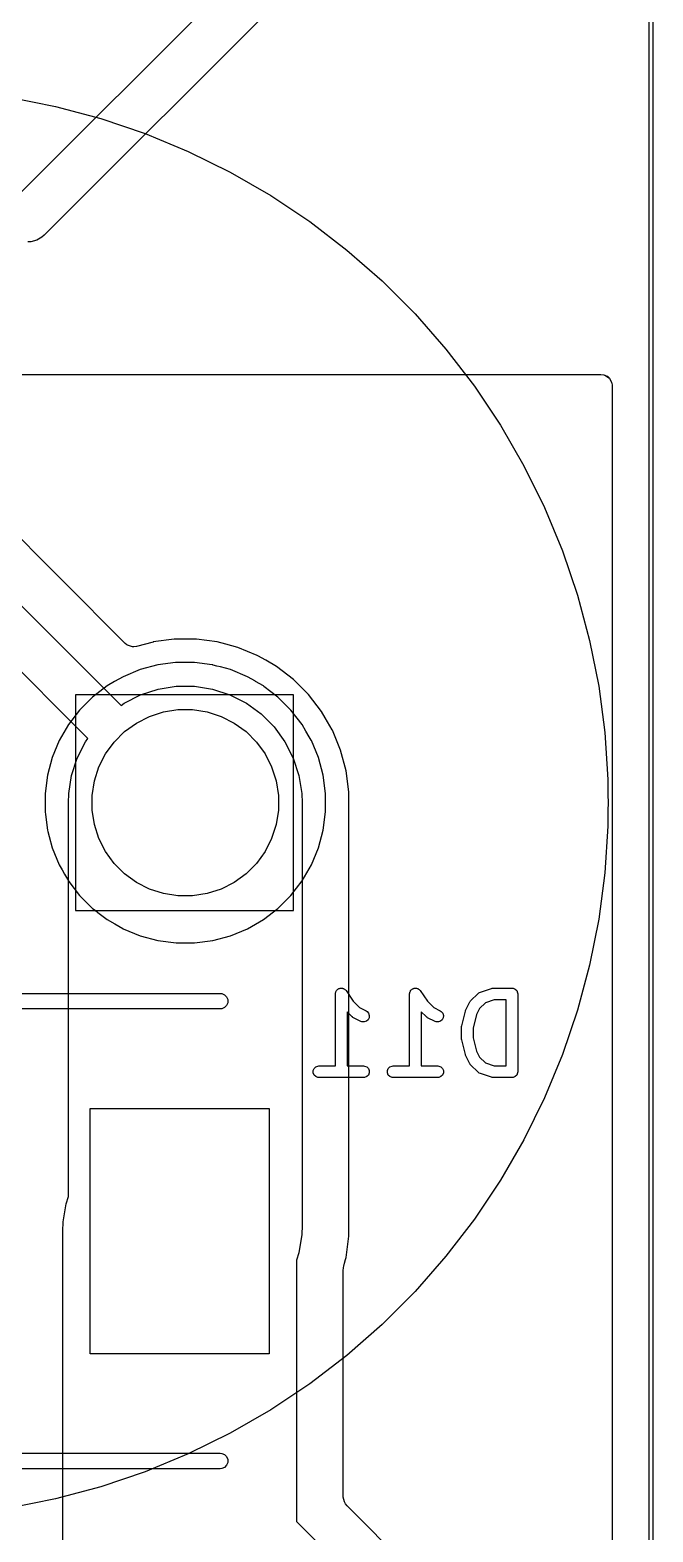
# Model space of a CAD drawing. Header units: inches. Extents: x 1.3 to 5.24, y -7.03 to -1.12.
# Drawn here: x 4.922 to 5.237, y -4.562 to -3.802 of the extents above; entities that cross this region are included whole.
import ezdxf

# ---------------------------------------------------------------- set-up
doc = ezdxf.new("R2010")
doc.units = ezdxf.units.IN
doc.header["$MEASUREMENT"] = 0
for name, color, linetype, true_color in [('B.Cu', 153, 'CONTINUOUS', 0x4d7fc4), ('B.Mask', 4, 'CONTINUOUS', 0x02ffee), ('B.Paste', 132, 'CONTINUOUS', 0x00c2c2), ('B.Silkscreen', 31, 'CONTINUOUS', 0xe8b2a7), ('Edge.Cuts', 254, 'CONTINUOUS', 0xd0d2cd), ('F.Cu', 13, 'CONTINUOUS', 0xc83434), ('F.Mask', 201, 'CONTINUOUS', 0xd864ff), ('F.Paste', 253, 'CONTINUOUS', 0xb4a09a), ('F.Silkscreen', 41, 'CONTINUOUS', 0xf2eda1), ('In1.Cu', 91, 'CONTINUOUS', 0x7fc87f), ('In2.Cu', 33, 'CONTINUOUS', 0xce7d2c)]:
    doc.layers.add(name, color=color, linetype=linetype, true_color=true_color)

msp = doc.modelspace()

# ---------------------------------------------------------------- linework, layer by layer
at = {"layer": 'B.Cu', "linetype": 'CONTINUOUS'}
for p, q in [((5.23524, -7.02657), (5.23524, -1.12303)), ((5.2372, -1.12205), (5.2372, -7.02756)), ((4.79269, -3.96803), (4.9684, -4.14374)), ((4.84683, -3.97638), (5.21093, -3.97638)), ((5.21093, -3.97638), (5.21231, -3.97658)), ((5.21231, -3.97658), (5.2129, -3.97675)), ((5.2129, -3.97675), (5.21349, -3.97713)), ((5.21349, -3.97713), (5.21416, -3.97733)), ((5.21416, -3.97733), (5.21521, -3.97824)), ((5.21521, -3.97824), (5.21526, -3.97829)), ((5.21526, -3.97829), (5.21634, -3.98045)), ((4.97049, -4.11239), (4.84331, -3.98521)), ((5.21634, -3.98045), (5.2164, -3.98075)), ((5.2164, -3.98075), (5.21652, -3.98178)), ((5.21652, -3.98178), (5.21652, -7.00227)), ((4.9517, -4.16044), (4.77945, -3.98819)), ((4.9714, -4.11311), (4.97049, -4.11239)), ((4.97175, -4.11332), (4.9714, -4.11311)), ((4.97418, -4.11403), (4.97175, -4.11332)), ((4.97492, -4.11405), (4.97418, -4.11403)), ((4.9763, -4.11389), (4.97492, -4.11405)), ((4.98457, -4.11167), (4.9763, -4.11389)), ((4.98464, -4.11165), (4.98457, -4.11167)), ((4.98471, -4.11163), (4.98464, -4.11165)), ((4.99529, -4.11024), (4.98471, -4.11163)), ((4.98471, -4.11163), (4.98471, -4.11163)), ((4.99537, -4.11022), (4.99529, -4.11024)), ((4.99545, -4.11022), (4.99537, -4.11022)), ((5.0063, -4.11022), (4.99545, -4.11022)), ((4.99545, -4.11022), (4.99545, -4.11022)), ((4.99545, -4.11022), (4.99545, -4.11022)), ((5.00638, -4.11022), (5.0063, -4.11022)), ((5.0063, -4.11022), (5.0063, -4.11022)), ((5.0063, -4.11022), (5.0063, -4.11022)), ((5.00646, -4.11024), (5.00638, -4.11022)), ((5.01704, -4.11163), (5.00646, -4.11024)), ((5.02142, -4.1128), (5.01704, -4.11163)), ((5.01704, -4.11163), (5.01704, -4.11163)), ((5.01704, -4.11163), (5.01704, -4.11163)), ((5.01704, -4.11163), (5.01704, -4.11163)), ((5.02751, -4.11444), (5.02142, -4.1128)), ((5.03722, -4.11846), (5.02751, -4.11444)), ((5.02751, -4.11444), (5.02751, -4.11444)), ((5.02751, -4.11444), (5.02751, -4.11444)), ((5.03753, -4.11859), (5.03722, -4.11846)), ((5.04157, -4.12092), (5.03753, -4.11859)), ((5.03753, -4.11859), (5.03753, -4.11859)), ((5.03753, -4.11859), (5.03753, -4.11859)), ((5.03753, -4.11859), (5.03753, -4.11859)), ((5.04159, -4.12093), (5.04157, -4.12092)), ((5.04692, -4.12401), (5.04159, -4.12093)), ((5.05552, -4.13061), (5.04692, -4.12401)), ((5.04692, -4.12401), (5.04692, -4.12401)), ((5.04692, -4.12401), (5.04692, -4.12401)), ((4.97828, -4.13835), (4.98709, -4.13549)), ((4.98709, -4.13549), (4.99624, -4.13404)), ((4.99624, -4.13404), (5.00551, -4.13404)), ((5.00551, -4.13404), (5.01466, -4.13549)), ((5.01466, -4.13549), (5.02347, -4.13835)), ((5.06318, -4.13827), (5.05552, -4.13061)), ((5.05552, -4.13061), (5.05552, -4.13061)), ((5.05552, -4.13061), (5.05552, -4.13061)), ((4.9684, -4.14374), (4.97002, -4.14256)), ((4.97002, -4.14256), (4.97828, -4.13835)), ((5.02347, -4.13835), (5.03173, -4.14256)), ((5.03173, -4.14256), (5.03923, -4.14801)), ((5.06978, -4.14687), (5.06318, -4.13827)), ((5.06318, -4.13827), (5.06318, -4.13827)), ((5.06318, -4.13827), (5.06318, -4.13827)), ((5.03923, -4.14801), (5.04578, -4.15456)), ((5.07162, -4.15005), (5.06978, -4.14687)), ((5.07512, -4.15612), (5.07162, -4.15005)), ((5.07162, -4.15005), (5.07162, -4.15005)), ((4.95052, -4.16206), (4.9517, -4.16044)), ((5.04578, -4.15456), (5.05123, -4.16206)), ((5.07517, -4.15619), (5.07512, -4.15612)), ((5.0752, -4.15625), (5.07517, -4.15619)), ((5.0752, -4.15626), (5.0752, -4.15625)), ((5.07935, -4.16627), (5.0752, -4.15626)), ((5.0752, -4.15626), (5.0752, -4.15626)), ((5.0752, -4.15626), (5.0752, -4.15626)), ((5.0752, -4.15626), (5.0752, -4.15626)), ((4.94632, -4.17031), (4.95052, -4.16206)), ((5.05123, -4.16206), (5.05543, -4.17031)), ((5.08216, -4.17675), (5.07935, -4.16627)), ((4.94345, -4.17913), (4.94632, -4.17031)), ((5.05543, -4.17031), (5.0583, -4.17913)), ((4.942, -4.18828), (4.94345, -4.17913)), ((5.0583, -4.17913), (5.05975, -4.18828)), ((5.08357, -4.18749), (5.08216, -4.17675)), ((4.94182, -4.19291), (4.942, -4.18828)), ((5.05975, -4.18828), (5.05993, -4.19291)), ((5.08357, -4.41203), (5.08357, -4.18749)), ((4.94182, -4.39193), (4.94182, -4.19291)), ((5.05993, -4.19291), (5.05993, -4.40661)), ((4.93916, -4.40482), (4.94061, -4.39566)), ((4.94061, -4.39566), (4.94182, -4.39193)), ((4.93898, -4.40945), (4.93916, -4.40482)), ((4.93898, -4.58071), (4.93898, -4.40945)), ((5.05993, -4.40661), (5.05975, -4.41124)), ((5.05975, -4.41124), (5.0583, -4.42039)), ((5.08216, -4.42277), (5.08357, -4.41203)), ((5.0583, -4.42039), (5.05709, -4.42412)), ((5.05709, -4.42412), (5.05709, -4.55625)), ((5.08098, -4.42717), (5.08139, -4.42562)), ((5.08139, -4.42562), (5.08187, -4.42386)), ((5.08139, -4.42562), (5.08139, -4.42562)), ((5.08187, -4.42386), (5.08216, -4.42277)), ((5.08073, -4.42907), (5.08077, -4.42843)), ((5.08073, -4.54402), (5.08073, -4.42907)), ((5.08077, -4.42843), (5.08081, -4.4281)), ((5.08081, -4.4281), (5.08085, -4.4278)), ((5.08085, -4.4278), (5.08098, -4.42717)), ((5.08133, -4.54636), (5.08073, -4.54402)), ((5.08182, -4.54727), (5.08133, -4.54636)), ((5.08265, -4.54838), (5.08182, -4.54727)), ((5.11521, -4.58094), (5.08265, -4.54838)), ((5.08265, -4.54838), (5.08265, -4.54838)), ((5.05709, -4.55625), (5.10714, -4.6063))]:
    msp.add_line(p, q, dxfattribs=at)
at = {"layer": 'B.Mask', "linetype": 'CONTINUOUS'}
for p, q in [((5.23524, -7.02657), (5.23524, -1.12303)), ((5.2372, -1.12205), (5.2372, -7.02756)), ((4.97019, -4.15699), (4.97619, -4.15263)), ((4.97619, -4.15263), (4.9828, -4.14927)), ((4.9828, -4.14927), (4.98985, -4.14697)), ((4.98985, -4.14697), (4.99717, -4.14581)), ((4.99717, -4.14581), (5.00458, -4.14581)), ((5.00458, -4.14581), (5.0119, -4.14697)), ((5.0119, -4.14697), (5.01895, -4.14927)), ((5.01895, -4.14927), (5.02556, -4.15263)), ((5.02556, -4.15263), (5.03156, -4.15699)), ((4.96495, -4.16223), (4.97019, -4.15699)), ((5.03156, -4.15699), (5.0368, -4.16223)), ((4.95723, -4.17483), (4.96059, -4.16823)), ((4.96059, -4.16823), (4.96495, -4.16223)), ((5.0368, -4.16223), (5.04116, -4.16823)), ((5.04116, -4.16823), (5.04452, -4.17483)), ((4.95494, -4.18188), (4.95723, -4.17483)), ((5.04452, -4.17483), (5.04681, -4.18188)), ((4.95378, -4.18921), (4.95494, -4.18188)), ((5.04681, -4.18188), (5.04797, -4.18921)), ((4.95378, -4.19662), (4.95378, -4.18921)), ((5.04797, -4.18921), (5.04797, -4.19662)), ((4.95494, -4.20394), (4.95378, -4.19662)), ((5.04797, -4.19662), (5.04681, -4.20394)), ((4.95723, -4.21099), (4.95494, -4.20394)), ((5.04681, -4.20394), (5.04452, -4.21099)), ((4.96059, -4.2176), (4.95723, -4.21099)), ((5.04452, -4.21099), (5.04116, -4.2176)), ((4.96495, -4.2236), (4.96059, -4.2176)), ((5.04116, -4.2176), (5.0368, -4.2236)), ((4.97019, -4.22884), (4.96495, -4.2236)), ((4.97619, -4.2332), (4.97019, -4.22884)), ((5.03156, -4.22884), (5.02556, -4.2332)), ((5.0368, -4.2236), (5.03156, -4.22884)), ((4.9828, -4.23656), (4.97619, -4.2332)), ((4.98985, -4.23885), (4.9828, -4.23656)), ((5.01895, -4.23656), (5.0119, -4.23885)), ((5.02556, -4.2332), (5.01895, -4.23656)), ((4.99717, -4.24001), (4.98985, -4.23885)), ((5.00458, -4.24001), (4.99717, -4.24001)), ((5.0119, -4.23885), (5.00458, -4.24001)), ((4.95276, -4.47146), (4.95276, -4.34744)), ((4.95276, -4.34744), (5.04331, -4.34744)), ((5.04331, -4.34744), (5.04331, -4.47146)), ((5.04331, -4.47146), (4.95276, -4.47146))]:
    msp.add_line(p, q, dxfattribs=at)
at = {"layer": 'B.Paste', "linetype": 'CONTINUOUS'}
for p, q in [((5.23524, -7.02657), (5.23524, -1.12303)), ((5.2372, -1.12205), (5.2372, -7.02756)), ((4.95276, -4.47146), (4.95276, -4.34744)), ((4.95276, -4.34744), (5.04331, -4.34744)), ((5.04331, -4.34744), (5.04331, -4.47146)), ((5.04331, -4.47146), (4.95276, -4.47146))]:
    msp.add_line(p, q, dxfattribs=at)
at = {"layer": 'B.Silkscreen', "linetype": 'CONTINUOUS'}
for p, q in [((5.23524, -7.02657), (5.23524, -1.12303)), ((5.2372, -1.12205), (5.2372, -7.02756)), ((4.70591, -4.28929), (5.0185, -4.28929)), ((5.0185, -4.28929), (5.01927, -4.28937)), ((5.01927, -4.28937), (5.02069, -4.28995)), ((5.07672, -4.28956), (5.07673, -4.28955)), ((5.07672, -4.32598), (5.07672, -4.28956)), ((5.07672, -4.28956), (5.07672, -4.28956)), ((5.07672, -4.28956), (5.07672, -4.28956)), ((5.07673, -4.28955), (5.07678, -4.28898)), ((5.07678, -4.28898), (5.07689, -4.28871)), ((5.07689, -4.28871), (5.07695, -4.28843)), ((5.07695, -4.28843), (5.07711, -4.28819)), ((5.07711, -4.28819), (5.07722, -4.28792)), ((5.07722, -4.28792), (5.07743, -4.28771)), ((5.07743, -4.28771), (5.07759, -4.28747)), ((5.07759, -4.28747), (5.07783, -4.28731)), ((5.07783, -4.28731), (5.07804, -4.2871)), ((5.07804, -4.2871), (5.07831, -4.28699)), ((5.07831, -4.28699), (5.07855, -4.28683)), ((5.07855, -4.28683), (5.07883, -4.28677)), ((5.07883, -4.28677), (5.0791, -4.28666)), ((5.0791, -4.28666), (5.07939, -4.28666)), ((5.07939, -4.28666), (5.07968, -4.28661)), ((5.07968, -4.28661), (5.07996, -4.28666)), ((5.07996, -4.28666), (5.08025, -4.28666)), ((5.08025, -4.28666), (5.08052, -4.28678)), ((5.08052, -4.28678), (5.08081, -4.28683)), ((5.08081, -4.28683), (5.08105, -4.28699)), ((5.08105, -4.28699), (5.08132, -4.2871)), ((5.08132, -4.2871), (5.08152, -4.28731)), ((5.08152, -4.28731), (5.08177, -4.28747)), ((5.08177, -4.28747), (5.08213, -4.28792)), ((5.08213, -4.28792), (5.08213, -4.28792)), ((5.08213, -4.28792), (5.08213, -4.28792)), ((5.08213, -4.28792), (5.08213, -4.28792)), ((5.08213, -4.28792), (5.08572, -4.2933)), ((5.11422, -4.28955), (5.11428, -4.28898)), ((5.11422, -4.28956), (5.11422, -4.28955)), ((5.11422, -4.32598), (5.11422, -4.28956)), ((5.11422, -4.28956), (5.11422, -4.28956)), ((5.11422, -4.28956), (5.11422, -4.28956)), ((5.11428, -4.28898), (5.11439, -4.28871)), ((5.11439, -4.28871), (5.11445, -4.28843)), ((5.11445, -4.28843), (5.11461, -4.28819)), ((5.11461, -4.28819), (5.11472, -4.28792)), ((5.11472, -4.28792), (5.11492, -4.28771)), ((5.11492, -4.28771), (5.11509, -4.28747)), ((5.11509, -4.28747), (5.11533, -4.28731)), ((5.11533, -4.28731), (5.11553, -4.2871)), ((5.11553, -4.2871), (5.1158, -4.28699)), ((5.1158, -4.28699), (5.11605, -4.28683)), ((5.11605, -4.28683), (5.11633, -4.28677)), ((5.11633, -4.28677), (5.1166, -4.28666)), ((5.1166, -4.28666), (5.11689, -4.28666)), ((5.11689, -4.28666), (5.11718, -4.28661)), ((5.11718, -4.28661), (5.11746, -4.28666)), ((5.11746, -4.28666), (5.11775, -4.28666)), ((5.11775, -4.28666), (5.11802, -4.28678)), ((5.11802, -4.28678), (5.11831, -4.28683)), ((5.11831, -4.28683), (5.11855, -4.28699)), ((5.11855, -4.28699), (5.11881, -4.2871)), ((5.11881, -4.2871), (5.11902, -4.28731)), ((5.11902, -4.28731), (5.11926, -4.28747)), ((5.11926, -4.28747), (5.11963, -4.28792)), ((5.11963, -4.28792), (5.11963, -4.28792)), ((5.11963, -4.28792), (5.11963, -4.28792)), ((5.11963, -4.28792), (5.11963, -4.28792)), ((5.11963, -4.28792), (5.12322, -4.2933)), ((5.14508, -4.2931), (5.14883, -4.28935)), ((5.14883, -4.28935), (5.14928, -4.28898)), ((5.14928, -4.28898), (5.14938, -4.28894)), ((5.14938, -4.28894), (5.14946, -4.28887)), ((5.14946, -4.28887), (5.14998, -4.28863)), ((5.14998, -4.28863), (5.15561, -4.28676)), ((5.15561, -4.28676), (5.15589, -4.28669)), ((5.15589, -4.28669), (5.15597, -4.28666)), ((5.15597, -4.28666), (5.15607, -4.28665)), ((5.15607, -4.28665), (5.15617, -4.28663)), ((5.15617, -4.28663), (5.15625, -4.28664)), ((5.15625, -4.28664), (5.15654, -4.28661)), ((5.15654, -4.28661), (5.16592, -4.28661)), ((5.16592, -4.28661), (5.16649, -4.28666)), ((5.16649, -4.28666), (5.16756, -4.2871)), ((5.16756, -4.2871), (5.16837, -4.28792)), ((5.16837, -4.28792), (5.16881, -4.28898)), ((5.16881, -4.28898), (5.16887, -4.28956)), ((5.16887, -4.28956), (5.16887, -4.32893)), ((5.0185, -4.29717), (4.78937, -4.29717)), ((5.01927, -4.29709), (5.0185, -4.29717)), ((5.02069, -4.2965), (5.01927, -4.29709)), ((5.02069, -4.28995), (5.02178, -4.29104)), ((5.02178, -4.29542), (5.02069, -4.2965)), ((5.02178, -4.29104), (5.02237, -4.29246)), ((5.02237, -4.294), (5.02178, -4.29542)), ((5.02237, -4.29246), (5.02237, -4.294)), ((5.08572, -4.2933), (5.08893, -4.29651)), ((5.08893, -4.29651), (5.09225, -4.29817)), ((5.12322, -4.2933), (5.12642, -4.29651)), ((5.12642, -4.29651), (5.12974, -4.29817)), ((5.14265, -4.29761), (5.14453, -4.29386)), ((5.14453, -4.29386), (5.14468, -4.29362)), ((5.14468, -4.29362), (5.14471, -4.29354)), ((5.14471, -4.29354), (5.14478, -4.29346)), ((5.14478, -4.29346), (5.14484, -4.29337)), ((5.14484, -4.29337), (5.1449, -4.29332)), ((5.1449, -4.29332), (5.14508, -4.2931)), ((5.1496, -4.29693), (5.14808, -4.29996)), ((5.15251, -4.29402), (5.1496, -4.29693)), ((5.15702, -4.29251), (5.15251, -4.29402)), ((5.16296, -4.29251), (5.15702, -4.29251)), ((5.16296, -4.32598), (5.16296, -4.29251)), ((5.08509, -4.30102), (5.08263, -4.29856)), ((5.08263, -4.29856), (5.08263, -4.32598)), ((5.08532, -4.30121), (5.08509, -4.30102)), ((5.08537, -4.30127), (5.08532, -4.30121)), ((5.08545, -4.30132), (5.08537, -4.30127)), ((5.08554, -4.30139), (5.08545, -4.30132)), ((5.08561, -4.30142), (5.08554, -4.30139)), ((5.08586, -4.30157), (5.08561, -4.30142)), ((5.08961, -4.30345), (5.08586, -4.30157)), ((5.09015, -4.30366), (5.08961, -4.30345)), ((5.0913, -4.30374), (5.09015, -4.30366)), ((5.09239, -4.30337), (5.0913, -4.30374)), ((5.09225, -4.29817), (5.09274, -4.29848)), ((5.09326, -4.30262), (5.09239, -4.30337)), ((5.09274, -4.29848), (5.09349, -4.29935)), ((5.09377, -4.30159), (5.09326, -4.30262)), ((5.09349, -4.29935), (5.09386, -4.30044)), ((5.09386, -4.30044), (5.09377, -4.30159)), ((5.12258, -4.30102), (5.12013, -4.29856)), ((5.12013, -4.29856), (5.12013, -4.32598)), ((5.12281, -4.30121), (5.12258, -4.30102)), ((5.12286, -4.30127), (5.12281, -4.30121)), ((5.12295, -4.30132), (5.12286, -4.30127)), ((5.12303, -4.30139), (5.12295, -4.30132)), ((5.1231, -4.30142), (5.12303, -4.30139)), ((5.12335, -4.30157), (5.1231, -4.30142)), ((5.1271, -4.30345), (5.12335, -4.30157)), ((5.12764, -4.30366), (5.1271, -4.30345)), ((5.12879, -4.30374), (5.12764, -4.30366)), ((5.12988, -4.30337), (5.12879, -4.30374)), ((5.12974, -4.29817), (5.13023, -4.29848)), ((5.13075, -4.30262), (5.12988, -4.30337)), ((5.13023, -4.29848), (5.13099, -4.29935)), ((5.13127, -4.30159), (5.13075, -4.30262)), ((5.13099, -4.29935), (5.13135, -4.30044)), ((5.13135, -4.30044), (5.13127, -4.30159)), ((5.14055, -4.30572), (5.14243, -4.29822)), ((5.14243, -4.29822), (5.14244, -4.29817)), ((5.14244, -4.29817), (5.14245, -4.29815)), ((5.14245, -4.29815), (5.14254, -4.29791)), ((5.14254, -4.29791), (5.14262, -4.29767)), ((5.14262, -4.29767), (5.14264, -4.29766)), ((5.14264, -4.29766), (5.14265, -4.29761)), ((5.14808, -4.29996), (5.14637, -4.3068)), ((5.14047, -4.30629), (5.1405, -4.30607)), ((5.14048, -4.30633), (5.14047, -4.30629)), ((5.14047, -4.30643), (5.14048, -4.30633)), ((5.14047, -4.31206), (5.14047, -4.30643)), ((5.14048, -4.31216), (5.14047, -4.31206)), ((5.14047, -4.3122), (5.14048, -4.31216)), ((5.1405, -4.31242), (5.14047, -4.3122)), ((5.1405, -4.30607), (5.14052, -4.30586)), ((5.14052, -4.31263), (5.1405, -4.31242)), ((5.14052, -4.30586), (5.14054, -4.30582)), ((5.14054, -4.30582), (5.14055, -4.30572)), ((5.14637, -4.3068), (5.14637, -4.31169)), ((5.14637, -4.31169), (5.14808, -4.31853)), ((5.14054, -4.31267), (5.14052, -4.31263)), ((5.14055, -4.31277), (5.14054, -4.31267)), ((5.14243, -4.32027), (5.14055, -4.31277)), ((5.14808, -4.31853), (5.1496, -4.32156)), ((5.06553, -4.32835), (5.06597, -4.32729)), ((5.06597, -4.32729), (5.06679, -4.32647)), ((5.06679, -4.32647), (5.06785, -4.32603)), ((5.06785, -4.32603), (5.06843, -4.32598)), ((5.06843, -4.32598), (5.07672, -4.32598)), ((5.08263, -4.32598), (5.09093, -4.32598)), ((5.09093, -4.32598), (5.0915, -4.32603)), ((5.0915, -4.32603), (5.09257, -4.32647)), ((5.09257, -4.32647), (5.09338, -4.32729)), ((5.09338, -4.32729), (5.09382, -4.32835)), ((5.10303, -4.32835), (5.10347, -4.32729)), ((5.10347, -4.32729), (5.10428, -4.32647)), ((5.10428, -4.32647), (5.10535, -4.32603)), ((5.10535, -4.32603), (5.10592, -4.32598)), ((5.10592, -4.32598), (5.11422, -4.32598)), ((5.12013, -4.32598), (5.12842, -4.32598)), ((5.12842, -4.32598), (5.129, -4.32603)), ((5.129, -4.32603), (5.13006, -4.32647)), ((5.13006, -4.32647), (5.13088, -4.32729)), ((5.13088, -4.32729), (5.13132, -4.32835)), ((5.14244, -4.32031), (5.14243, -4.32027)), ((5.14245, -4.32034), (5.14244, -4.32031)), ((5.14254, -4.32058), (5.14245, -4.32034)), ((5.14262, -4.32082), (5.14254, -4.32058)), ((5.14264, -4.32083), (5.14262, -4.32082)), ((5.14265, -4.32088), (5.14264, -4.32083)), ((5.14453, -4.32463), (5.14265, -4.32088)), ((5.14468, -4.32487), (5.14453, -4.32463)), ((5.14471, -4.32495), (5.14468, -4.32487)), ((5.14478, -4.32503), (5.14471, -4.32495)), ((5.14484, -4.32512), (5.14478, -4.32503)), ((5.1449, -4.32517), (5.14484, -4.32512)), ((5.14508, -4.32539), (5.1449, -4.32517)), ((5.14883, -4.32914), (5.14508, -4.32539)), ((5.1496, -4.32156), (5.15251, -4.32447)), ((5.15251, -4.32447), (5.15702, -4.32598)), ((5.15702, -4.32598), (5.16296, -4.32598)), ((5.06553, -4.32951), (5.06553, -4.32835)), ((5.06597, -4.33057), (5.06553, -4.32951)), ((5.06679, -4.33139), (5.06597, -4.33057)), ((5.06785, -4.33183), (5.06679, -4.33139)), ((5.06843, -4.33188), (5.06785, -4.33183)), ((5.09093, -4.33188), (5.06843, -4.33188)), ((5.0915, -4.33183), (5.09093, -4.33188)), ((5.09257, -4.33139), (5.0915, -4.33183)), ((5.09338, -4.33057), (5.09257, -4.33139)), ((5.09382, -4.32951), (5.09338, -4.33057)), ((5.09382, -4.32835), (5.09382, -4.32951)), ((5.10303, -4.32951), (5.10303, -4.32835)), ((5.10347, -4.33057), (5.10303, -4.32951)), ((5.10428, -4.33139), (5.10347, -4.33057)), ((5.10535, -4.33183), (5.10428, -4.33139)), ((5.10592, -4.33188), (5.10535, -4.33183)), ((5.12842, -4.33188), (5.10592, -4.33188)), ((5.129, -4.33183), (5.12842, -4.33188)), ((5.13006, -4.33139), (5.129, -4.33183)), ((5.13088, -4.33057), (5.13006, -4.33139)), ((5.13132, -4.32951), (5.13088, -4.33057)), ((5.13132, -4.32835), (5.13132, -4.32951)), ((5.14928, -4.32951), (5.14883, -4.32914)), ((5.14938, -4.32955), (5.14928, -4.32951)), ((5.14946, -4.32962), (5.14938, -4.32955)), ((5.14998, -4.32986), (5.14946, -4.32962)), ((5.15561, -4.33173), (5.14998, -4.32986)), ((5.15589, -4.3318), (5.15561, -4.33173)), ((5.15597, -4.33183), (5.15589, -4.3318)), ((5.15607, -4.33184), (5.15597, -4.33183)), ((5.15617, -4.33186), (5.15607, -4.33184)), ((5.15625, -4.33185), (5.15617, -4.33186)), ((5.15654, -4.33188), (5.15625, -4.33185)), ((5.16592, -4.33188), (5.15654, -4.33188)), ((5.16649, -4.33183), (5.16592, -4.33188)), ((5.16756, -4.33139), (5.16649, -4.33183)), ((5.16837, -4.33057), (5.16756, -4.33139)), ((5.16881, -4.32951), (5.16837, -4.33057)), ((5.16887, -4.32893), (5.16881, -4.32951)), ((4.78937, -4.52173), (5.0185, -4.52173)), ((5.0185, -4.52173), (5.01927, -4.52181)), ((5.01927, -4.52181), (5.02069, -4.5224)), ((5.02069, -4.5224), (5.02178, -4.52348)), ((5.02178, -4.52348), (5.02237, -4.5249)), ((5.02237, -4.5249), (5.02237, -4.52644)), ((5.0185, -4.52961), (4.6811, -4.52961)), ((5.01927, -4.52953), (5.0185, -4.52961)), ((5.02069, -4.52894), (5.01927, -4.52953)), ((5.02178, -4.52786), (5.02069, -4.52894)), ((5.02237, -4.52644), (5.02178, -4.52786))]:
    msp.add_line(p, q, dxfattribs=at)
at = {"layer": 'Edge.Cuts', "linetype": 'CONTINUOUS'}
for p, q in [((5.23524, -7.02657), (5.23524, -1.12303)), ((5.2372, -1.12205), (5.2372, -7.02756))]:
    msp.add_line(p, q, dxfattribs=at)
at = {"layer": 'F.Cu', "linetype": 'CONTINUOUS'}
for p, q in [((5.23524, -7.02657), (5.23524, -1.12303)), ((5.2372, -1.12205), (5.2372, -7.02756)), ((4.91637, -3.88583), (5.04058, -3.76161)), ((5.06377, -3.77184), (4.92961, -3.90599)), ((4.9228, -3.90935), (4.92126, -3.90945)), ((4.92578, -3.90855), (4.9228, -3.90935)), ((4.92845, -3.90701), (4.92578, -3.90855)), ((4.92961, -3.90599), (4.92845, -3.90701)), ((4.46898, -3.97638), (5.21093, -3.97638)), ((5.21093, -3.97638), (5.21231, -3.97658)), ((5.21231, -3.97658), (5.2129, -3.97675)), ((5.2129, -3.97675), (5.21521, -3.97824)), ((5.21521, -3.97824), (5.21526, -3.97829)), ((5.21526, -3.97829), (5.21634, -3.98045)), ((5.21634, -3.98045), (5.2164, -3.98075)), ((5.2164, -3.98075), (5.21652, -3.98178)), ((5.21652, -3.98178), (5.21652, -5.4774)), ((4.99595, -4.12206), (4.98702, -4.12324)), ((4.99599, -4.12206), (4.99595, -4.12206)), ((4.99623, -4.12203), (4.99599, -4.12206)), ((5.00552, -4.12203), (4.99623, -4.12203)), ((4.99623, -4.12203), (4.99623, -4.12203)), ((4.99623, -4.12203), (4.99623, -4.12203)), ((5.00553, -4.12203), (5.00552, -4.12203)), ((5.00552, -4.12203), (5.00552, -4.12203)), ((5.00559, -4.12204), (5.00553, -4.12203)), ((5.01442, -4.1232), (5.00559, -4.12204)), ((4.96946, -4.1292), (4.96514, -4.1317)), ((4.97804, -4.12565), (4.96946, -4.1292)), ((4.96946, -4.1292), (4.96946, -4.1292)), ((4.98702, -4.12324), (4.97804, -4.12565)), ((5.01474, -4.12322), (5.01442, -4.1232)), ((5.01504, -4.12332), (5.01474, -4.12322)), ((5.01688, -4.12382), (5.01504, -4.12332)), ((5.01861, -4.12428), (5.01688, -4.12382)), ((5.02371, -4.12565), (5.01861, -4.12428)), ((5.03229, -4.1292), (5.02371, -4.12565)), ((5.03634, -4.13153), (5.03229, -4.1292)), ((5.03229, -4.1292), (5.03229, -4.1292)), ((4.96141, -4.13385), (4.95404, -4.1395)), ((4.96514, -4.1317), (4.96141, -4.13385)), ((4.96141, -4.13385), (4.96141, -4.13385)), ((4.96141, -4.13385), (4.96141, -4.13385)), ((5.03634, -4.13154), (5.03634, -4.13153)), ((5.03636, -4.13155), (5.03634, -4.13154)), ((5.04034, -4.13385), (5.03636, -4.13155)), ((5.04064, -4.13408), (5.04034, -4.13385)), ((5.04034, -4.13385), (5.04034, -4.13385)), ((5.04034, -4.13385), (5.04034, -4.13385)), ((5.04771, -4.1395), (5.04064, -4.13408)), ((5.04064, -4.13408), (5.04064, -4.13408)), ((4.95404, -4.1395), (4.94747, -4.14607)), ((4.95404, -4.1395), (4.95404, -4.1395)), ((4.95404, -4.1395), (4.95404, -4.1395)), ((5.05428, -4.14607), (5.04771, -4.1395)), ((5.04771, -4.1395), (5.04771, -4.1395)), ((5.04771, -4.1395), (5.04771, -4.1395)), ((5.04771, -4.1395), (5.04771, -4.1395)), ((5.04771, -4.1395), (5.04771, -4.1395)), ((4.94747, -4.14608), (4.94181, -4.15345)), ((4.94747, -4.14607), (4.94747, -4.14607)), ((4.94747, -4.14607), (4.94747, -4.14608)), ((4.97019, -4.15699), (4.97619, -4.15263)), ((4.97619, -4.15263), (4.9828, -4.14927)), ((4.9828, -4.14927), (4.98985, -4.14697)), ((4.98985, -4.14697), (4.99717, -4.14581)), ((4.99717, -4.14581), (5.00458, -4.14581)), ((5.00458, -4.14581), (5.0119, -4.14697)), ((5.0119, -4.14697), (5.01895, -4.14927)), ((5.01895, -4.14927), (5.02556, -4.15263)), ((5.02556, -4.15263), (5.03156, -4.15699)), ((5.05994, -4.15345), (5.05428, -4.14607)), ((5.05428, -4.14607), (5.05428, -4.14607)), ((5.05428, -4.14607), (5.05428, -4.14607)), ((5.05428, -4.14607), (5.05428, -4.14607)), ((4.94181, -4.15345), (4.93716, -4.16149)), ((4.94181, -4.15345), (4.94181, -4.15345)), ((4.96495, -4.16223), (4.97019, -4.15699)), ((5.03156, -4.15699), (5.0368, -4.16223)), ((5.06187, -4.15678), (5.05994, -4.15345)), ((5.06347, -4.15956), (5.06187, -4.15678)), ((5.06451, -4.16136), (5.06347, -4.15956)), ((4.93716, -4.16149), (4.93361, -4.17008)), ((4.93716, -4.16149), (4.93716, -4.16149)), ((4.95723, -4.17483), (4.96059, -4.16823)), ((4.96059, -4.16823), (4.96495, -4.16223)), ((5.0368, -4.16223), (5.04116, -4.16823)), ((5.04116, -4.16823), (5.04452, -4.17483)), ((5.06455, -4.16143), (5.06451, -4.16136)), ((5.06458, -4.16148), (5.06455, -4.16143)), ((5.06459, -4.16149), (5.06458, -4.16148)), ((5.06814, -4.17008), (5.06459, -4.16149)), ((5.06459, -4.16149), (5.06459, -4.16149)), ((5.06459, -4.16149), (5.06459, -4.16149)), ((5.06459, -4.16149), (5.06459, -4.16149)), ((4.93361, -4.17008), (4.9312, -4.17905)), ((4.95494, -4.18188), (4.95723, -4.17483)), ((5.04452, -4.17483), (5.04681, -4.18188)), ((5.07055, -4.17905), (5.06814, -4.17008)), ((4.9312, -4.17905), (4.92999, -4.18827)), ((4.95378, -4.18921), (4.95494, -4.18188)), ((5.04681, -4.18188), (5.04797, -4.18921)), ((5.07176, -4.18827), (5.07055, -4.17905)), ((4.92999, -4.18827), (4.92999, -4.18827)), ((4.92999, -4.18827), (4.92999, -4.19756)), ((4.95378, -4.19662), (4.95378, -4.18921)), ((5.04797, -4.18921), (5.04797, -4.19662)), ((5.07176, -4.19756), (5.07176, -4.18827)), ((4.92999, -4.19756), (4.92999, -4.19756)), ((4.92999, -4.19756), (4.93016, -4.19886)), ((4.95494, -4.20394), (4.95378, -4.19662)), ((5.04797, -4.19662), (5.04681, -4.20394)), ((5.07055, -4.20677), (5.07176, -4.19756)), ((4.93016, -4.19886), (4.93119, -4.20671)), ((4.95723, -4.21099), (4.95494, -4.20394)), ((5.04681, -4.20394), (5.04452, -4.21099)), ((4.93119, -4.20671), (4.9312, -4.20677)), ((4.9312, -4.20677), (4.93139, -4.20748)), ((4.93139, -4.20748), (4.93204, -4.20992)), ((4.93204, -4.20992), (4.93361, -4.21575)), ((4.96059, -4.2176), (4.95723, -4.21099)), ((5.04452, -4.21099), (5.04116, -4.2176)), ((5.06814, -4.21575), (5.07055, -4.20677)), ((4.93361, -4.21575), (4.93716, -4.22433)), ((4.96495, -4.2236), (4.96059, -4.2176)), ((5.04116, -4.2176), (5.0368, -4.2236)), ((5.06459, -4.22433), (5.06814, -4.21575)), ((4.93716, -4.22433), (4.93716, -4.22433)), ((4.93716, -4.22433), (4.93859, -4.2268)), ((4.93859, -4.2268), (4.93985, -4.22899)), ((4.97019, -4.22884), (4.96495, -4.2236)), ((4.97619, -4.2332), (4.97019, -4.22884)), ((5.03156, -4.22884), (5.02556, -4.2332)), ((5.0368, -4.2236), (5.03156, -4.22884)), ((5.05994, -4.23238), (5.06459, -4.22433)), ((4.93985, -4.22899), (4.94181, -4.23238)), ((4.94181, -4.23238), (4.94181, -4.23238)), ((4.94181, -4.23238), (4.94181, -4.23238)), ((4.94181, -4.23238), (4.94203, -4.23267)), ((4.94203, -4.23267), (4.94203, -4.23267)), ((4.94203, -4.23267), (4.94747, -4.23975)), ((4.9828, -4.23656), (4.97619, -4.2332)), ((4.98985, -4.23885), (4.9828, -4.23656)), ((5.01895, -4.23656), (5.0119, -4.23885)), ((5.02556, -4.2332), (5.01895, -4.23656)), ((5.05428, -4.23975), (5.05994, -4.23238)), ((4.94747, -4.23975), (4.94747, -4.23975)), ((4.94747, -4.23975), (4.94747, -4.23975)), ((4.94747, -4.23975), (4.94747, -4.23975)), ((4.94747, -4.23975), (4.95404, -4.24632)), ((4.99717, -4.24001), (4.98985, -4.23885)), ((5.00458, -4.24001), (4.99717, -4.24001)), ((5.0119, -4.23885), (5.00458, -4.24001)), ((5.04771, -4.24632), (5.05428, -4.23975)), ((4.95404, -4.24632), (4.95404, -4.24632)), ((4.95404, -4.24632), (4.95404, -4.24632)), ((4.95404, -4.24632), (4.95404, -4.24632)), ((4.95404, -4.24632), (4.95527, -4.24727)), ((4.95527, -4.24727), (4.95667, -4.24834)), ((4.95667, -4.24834), (4.96141, -4.25198)), ((5.04034, -4.25198), (5.04771, -4.24632)), ((4.96141, -4.25198), (4.96519, -4.25416)), ((4.96519, -4.25416), (4.96932, -4.25655)), ((4.96932, -4.25655), (4.96939, -4.25659)), ((4.96939, -4.25659), (4.96944, -4.25662)), ((4.96944, -4.25662), (4.96945, -4.25663)), ((4.96945, -4.25663), (4.96946, -4.25663)), ((4.96946, -4.25663), (4.96946, -4.25663)), ((4.96946, -4.25663), (4.96946, -4.25663)), ((4.96946, -4.25663), (4.97804, -4.26018)), ((5.02371, -4.26018), (5.03229, -4.25663)), ((5.03229, -4.25663), (5.04034, -4.25198)), ((4.97804, -4.26018), (4.98702, -4.26259)), ((4.98702, -4.26259), (4.99623, -4.2638)), ((4.99623, -4.2638), (4.99623, -4.2638)), ((4.99623, -4.2638), (5.00552, -4.2638)), ((5.00552, -4.2638), (5.01473, -4.26259)), ((5.00552, -4.2638), (5.00552, -4.2638)), ((5.01473, -4.26259), (5.02371, -4.26018))]:
    msp.add_line(p, q, dxfattribs=at)
at = {"layer": 'F.Mask', "linetype": 'CONTINUOUS'}
for p, q in [((5.23524, -7.02657), (5.23524, -1.12303)), ((5.2372, -1.12205), (5.2372, -7.02756)), ((4.97019, -4.15699), (4.97619, -4.15263)), ((4.97619, -4.15263), (4.9828, -4.14927)), ((4.9828, -4.14927), (4.98985, -4.14697)), ((4.98985, -4.14697), (4.99717, -4.14581)), ((4.99717, -4.14581), (5.00458, -4.14581)), ((5.00458, -4.14581), (5.0119, -4.14697)), ((5.0119, -4.14697), (5.01895, -4.14927)), ((5.01895, -4.14927), (5.02556, -4.15263)), ((5.02556, -4.15263), (5.03156, -4.15699)), ((4.96495, -4.16223), (4.97019, -4.15699)), ((5.03156, -4.15699), (5.0368, -4.16223)), ((4.95723, -4.17483), (4.96059, -4.16823)), ((4.96059, -4.16823), (4.96495, -4.16223)), ((5.0368, -4.16223), (5.04116, -4.16823)), ((5.04116, -4.16823), (5.04452, -4.17483)), ((4.95494, -4.18188), (4.95723, -4.17483)), ((5.04452, -4.17483), (5.04681, -4.18188)), ((4.95378, -4.18921), (4.95494, -4.18188)), ((5.04681, -4.18188), (5.04797, -4.18921)), ((4.95378, -4.19662), (4.95378, -4.18921)), ((5.04797, -4.18921), (5.04797, -4.19662)), ((4.95494, -4.20394), (4.95378, -4.19662)), ((5.04797, -4.19662), (5.04681, -4.20394)), ((4.95723, -4.21099), (4.95494, -4.20394)), ((5.04681, -4.20394), (5.04452, -4.21099)), ((4.96059, -4.2176), (4.95723, -4.21099)), ((5.04452, -4.21099), (5.04116, -4.2176)), ((4.96495, -4.2236), (4.96059, -4.2176)), ((5.04116, -4.2176), (5.0368, -4.2236)), ((4.97019, -4.22884), (4.96495, -4.2236)), ((4.97619, -4.2332), (4.97019, -4.22884)), ((5.03156, -4.22884), (5.02556, -4.2332)), ((5.0368, -4.2236), (5.03156, -4.22884)), ((4.9828, -4.23656), (4.97619, -4.2332)), ((4.98985, -4.23885), (4.9828, -4.23656)), ((5.01895, -4.23656), (5.0119, -4.23885)), ((5.02556, -4.2332), (5.01895, -4.23656)), ((4.99717, -4.24001), (4.98985, -4.23885)), ((5.00458, -4.24001), (4.99717, -4.24001)), ((5.0119, -4.23885), (5.00458, -4.24001))]:
    msp.add_line(p, q, dxfattribs=at)
at = {"layer": 'F.Paste', "linetype": 'CONTINUOUS'}
for p, q in [((5.23524, -7.02657), (5.23524, -1.12303)), ((5.2372, -1.12205), (5.2372, -7.02756))]:
    msp.add_line(p, q, dxfattribs=at)
at = {"layer": 'F.Silkscreen', "linetype": 'CONTINUOUS'}
for p, q in [((5.23524, -7.02657), (5.23524, -1.12303)), ((5.2372, -1.12205), (5.2372, -7.02756)), ((4.91211, -3.83632), (4.93531, -3.84094)), ((4.93531, -3.84094), (4.95815, -3.84706)), ((4.95815, -3.84706), (4.98055, -3.85466)), ((4.98055, -3.85466), (5.0024, -3.86371)), ((5.0024, -3.86371), (5.02361, -3.87417)), ((5.02361, -3.87417), (5.04409, -3.886)), ((5.04409, -3.886), (5.06375, -3.89914)), ((5.06375, -3.89914), (5.08252, -3.91353)), ((5.08252, -3.91353), (5.1003, -3.92913)), ((5.1003, -3.92913), (5.11702, -3.94585)), ((5.11702, -3.94585), (5.13262, -3.96363)), ((5.13262, -3.96363), (5.14701, -3.9824)), ((5.14701, -3.9824), (5.16015, -4.00206)), ((5.16015, -4.00206), (5.17198, -4.02254)), ((5.17198, -4.02254), (5.18244, -4.04375)), ((5.18244, -4.04375), (5.19149, -4.0656)), ((5.19149, -4.0656), (5.19909, -4.088)), ((5.19909, -4.088), (5.20521, -4.11084)), ((5.20521, -4.11084), (5.20983, -4.13404)), ((5.20983, -4.13404), (5.21291, -4.15749)), ((4.94536, -4.1384), (4.94536, -4.24742)), ((4.94682, -4.1384), (4.94536, -4.1384)), ((4.9484, -4.1384), (4.94682, -4.1384)), ((4.94997, -4.1384), (4.9484, -4.1384)), ((4.95155, -4.1384), (4.94997, -4.1384)), ((4.95312, -4.1384), (4.95155, -4.1384)), ((4.9547, -4.1384), (4.95312, -4.1384)), ((4.95627, -4.1384), (4.9547, -4.1384)), ((4.95784, -4.1384), (4.95627, -4.1384)), ((4.95942, -4.1384), (4.95784, -4.1384)), ((4.96099, -4.1384), (4.95942, -4.1384)), ((4.96257, -4.1384), (4.96099, -4.1384)), ((4.96414, -4.1384), (4.96257, -4.1384)), ((4.96572, -4.1384), (4.96414, -4.1384)), ((4.96729, -4.1384), (4.96572, -4.1384)), ((4.96887, -4.1384), (4.96729, -4.1384)), ((4.97044, -4.1384), (4.96887, -4.1384)), ((4.97202, -4.1384), (4.97044, -4.1384)), ((4.97359, -4.1384), (4.97202, -4.1384)), ((4.97517, -4.1384), (4.97359, -4.1384)), ((4.97674, -4.1384), (4.97517, -4.1384)), ((4.97832, -4.1384), (4.97674, -4.1384)), ((4.97989, -4.1384), (4.97832, -4.1384)), ((4.98147, -4.1384), (4.97989, -4.1384)), ((4.98304, -4.1384), (4.98147, -4.1384)), ((4.98462, -4.1384), (4.98304, -4.1384)), ((4.98619, -4.1384), (4.98462, -4.1384)), ((4.98777, -4.1384), (4.98619, -4.1384)), ((4.98934, -4.1384), (4.98777, -4.1384)), ((4.99092, -4.1384), (4.98934, -4.1384)), ((4.99249, -4.1384), (4.99092, -4.1384)), ((4.99407, -4.1384), (4.99249, -4.1384)), ((4.99564, -4.1384), (4.99407, -4.1384)), ((4.99721, -4.1384), (4.99564, -4.1384)), ((4.99879, -4.1384), (4.99721, -4.1384)), ((5.00036, -4.1384), (4.99879, -4.1384)), ((5.00194, -4.1384), (5.00036, -4.1384)), ((5.00351, -4.1384), (5.00194, -4.1384)), ((5.00509, -4.1384), (5.00351, -4.1384)), ((5.00666, -4.1384), (5.00509, -4.1384)), ((5.00824, -4.1384), (5.00666, -4.1384)), ((5.00981, -4.1384), (5.00824, -4.1384)), ((5.01139, -4.1384), (5.00981, -4.1384)), ((5.01296, -4.1384), (5.01139, -4.1384)), ((5.01454, -4.1384), (5.01296, -4.1384)), ((5.01611, -4.1384), (5.01454, -4.1384)), ((5.01769, -4.1384), (5.01611, -4.1384)), ((5.01926, -4.1384), (5.01769, -4.1384)), ((5.02084, -4.1384), (5.01926, -4.1384)), ((5.02241, -4.1384), (5.02084, -4.1384)), ((5.02399, -4.1384), (5.02241, -4.1384)), ((5.02556, -4.1384), (5.02399, -4.1384)), ((5.02714, -4.1384), (5.02556, -4.1384)), ((5.02871, -4.1384), (5.02714, -4.1384)), ((5.03029, -4.1384), (5.02871, -4.1384)), ((5.03186, -4.1384), (5.03029, -4.1384)), ((5.03344, -4.1384), (5.03186, -4.1384)), ((5.03501, -4.1384), (5.03344, -4.1384)), ((5.03658, -4.1384), (5.03501, -4.1384)), ((5.03816, -4.1384), (5.03658, -4.1384)), ((5.03973, -4.1384), (5.03816, -4.1384)), ((5.04131, -4.1384), (5.03973, -4.1384)), ((5.04288, -4.1384), (5.04131, -4.1384)), ((5.04446, -4.1384), (5.04288, -4.1384)), ((5.04603, -4.1384), (5.04446, -4.1384)), ((5.04761, -4.1384), (5.04603, -4.1384)), ((5.04918, -4.1384), (5.04761, -4.1384)), ((5.05076, -4.1384), (5.04918, -4.1384)), ((5.05233, -4.1384), (5.05076, -4.1384)), ((5.05391, -4.1384), (5.05233, -4.1384)), ((5.05548, -4.1384), (5.05391, -4.1384)), ((5.0556, -4.1384), (5.05548, -4.1384)), ((5.0556, -4.24742), (5.0556, -4.1384)), ((5.21291, -4.15749), (5.21446, -4.18109)), ((5.21446, -4.18109), (5.21446, -4.19042)), ((5.21446, -4.19042), (5.21447, -4.19043)), ((5.21447, -4.19043), (5.21465, -4.19134)), ((5.21447, -4.19539), (5.21446, -4.19541)), ((5.21446, -4.19541), (5.21446, -4.20474)), ((5.21465, -4.19449), (5.21447, -4.19539)), ((5.21465, -4.19134), (5.21465, -4.19449)), ((5.21446, -4.20474), (5.21291, -4.22834)), ((5.21291, -4.22834), (5.20983, -4.25179)), ((4.94536, -4.24742), (4.94548, -4.24742)), ((4.94548, -4.24742), (4.94705, -4.24742)), ((4.94705, -4.24742), (4.94863, -4.24742)), ((4.94863, -4.24742), (4.9502, -4.24742)), ((4.9502, -4.24742), (4.95178, -4.24742)), ((4.95178, -4.24742), (4.95335, -4.24742)), ((4.95335, -4.24742), (4.95493, -4.24742)), ((4.95493, -4.24742), (4.9565, -4.24742)), ((4.9565, -4.24742), (4.95808, -4.24742)), ((4.95808, -4.24742), (4.95965, -4.24742)), ((4.95965, -4.24742), (4.96123, -4.24742)), ((4.96123, -4.24742), (4.9628, -4.24742)), ((4.9628, -4.24742), (4.96438, -4.24742)), ((4.96438, -4.24742), (4.96595, -4.24742)), ((4.96595, -4.24742), (4.96753, -4.24742)), ((4.96753, -4.24742), (4.9691, -4.24742)), ((4.9691, -4.24742), (4.97068, -4.24742)), ((4.97068, -4.24742), (4.97225, -4.24742)), ((4.97225, -4.24742), (4.97383, -4.24742)), ((4.97383, -4.24742), (4.9754, -4.24742)), ((4.9754, -4.24742), (4.97698, -4.24742)), ((4.97698, -4.24742), (4.97855, -4.24742)), ((4.97855, -4.24742), (4.98013, -4.24742)), ((4.98013, -4.24742), (4.9817, -4.24742)), ((4.9817, -4.24742), (4.98327, -4.24742)), ((4.98327, -4.24742), (4.98485, -4.24742)), ((4.98485, -4.24742), (4.98642, -4.24742)), ((4.98642, -4.24742), (4.988, -4.24742)), ((4.988, -4.24742), (4.98957, -4.24742)), ((4.98957, -4.24742), (4.99115, -4.24742)), ((4.99115, -4.24742), (4.99272, -4.24742)), ((4.99272, -4.24742), (4.9943, -4.24742)), ((4.9943, -4.24742), (4.99587, -4.24742)), ((4.99587, -4.24742), (4.99745, -4.24742)), ((4.99745, -4.24742), (4.99902, -4.24742)), ((4.99902, -4.24742), (5.0006, -4.24742)), ((5.0006, -4.24742), (5.00217, -4.24742)), ((5.00217, -4.24742), (5.00375, -4.24742)), ((5.00375, -4.24742), (5.00532, -4.24742)), ((5.00532, -4.24742), (5.0069, -4.24742)), ((5.0069, -4.24742), (5.00847, -4.24742)), ((5.00847, -4.24742), (5.01005, -4.24742)), ((5.01005, -4.24742), (5.01162, -4.24742)), ((5.01162, -4.24742), (5.0132, -4.24742)), ((5.0132, -4.24742), (5.01477, -4.24742)), ((5.01477, -4.24742), (5.01635, -4.24742)), ((5.01635, -4.24742), (5.01792, -4.24742)), ((5.01792, -4.24742), (5.0195, -4.24742)), ((5.0195, -4.24742), (5.02107, -4.24742)), ((5.02107, -4.24742), (5.02264, -4.24742)), ((5.02264, -4.24742), (5.02422, -4.24742)), ((5.02422, -4.24742), (5.02579, -4.24742)), ((5.02579, -4.24742), (5.02737, -4.24742)), ((5.02737, -4.24742), (5.02894, -4.24742)), ((5.02894, -4.24742), (5.03052, -4.24742)), ((5.03052, -4.24742), (5.03209, -4.24742)), ((5.03209, -4.24742), (5.03367, -4.24742)), ((5.03367, -4.24742), (5.03524, -4.24742)), ((5.03524, -4.24742), (5.03682, -4.24742)), ((5.03682, -4.24742), (5.03839, -4.24742)), ((5.03839, -4.24742), (5.03997, -4.24742)), ((5.03997, -4.24742), (5.04154, -4.24742)), ((5.04154, -4.24742), (5.04312, -4.24742)), ((5.04312, -4.24742), (5.04469, -4.24742)), ((5.04469, -4.24742), (5.04627, -4.24742)), ((5.04627, -4.24742), (5.04784, -4.24742)), ((5.04784, -4.24742), (5.04942, -4.24742)), ((5.04942, -4.24742), (5.05099, -4.24742)), ((5.05099, -4.24742), (5.05257, -4.24742)), ((5.05257, -4.24742), (5.05414, -4.24742)), ((5.05414, -4.24742), (5.0556, -4.24742)), ((5.20983, -4.25179), (5.20521, -4.27498)), ((5.20521, -4.27498), (5.19909, -4.29783)), ((5.19909, -4.29783), (5.19149, -4.32022)), ((5.19149, -4.32022), (5.18244, -4.34207)), ((5.18244, -4.34207), (5.17198, -4.36328)), ((5.17198, -4.36328), (5.16015, -4.38377)), ((5.16015, -4.38377), (5.14701, -4.40343)), ((5.14701, -4.40343), (5.13262, -4.42219)), ((5.13262, -4.42219), (5.11702, -4.43998)), ((5.11702, -4.43998), (5.1003, -4.4567)), ((5.1003, -4.4567), (5.08252, -4.47229)), ((5.08252, -4.47229), (5.06375, -4.48669)), ((5.06375, -4.48669), (5.04409, -4.49983)), ((5.04409, -4.49983), (5.02361, -4.51166)), ((5.02361, -4.51166), (5.0024, -4.52212)), ((5.0024, -4.52212), (4.98055, -4.53117)), ((4.98055, -4.53117), (4.95815, -4.53877)), ((4.95815, -4.53877), (4.93531, -4.54489)), ((4.93531, -4.54489), (4.91211, -4.5495))]:
    msp.add_line(p, q, dxfattribs=at)
at = {"layer": 'In1.Cu', "linetype": 'CONTINUOUS'}
for p, q in [((5.23524, -7.02657), (5.23524, -1.12303)), ((5.2372, -1.12205), (5.2372, -7.02756)), ((4.97019, -4.15699), (4.97619, -4.15263)), ((4.97619, -4.15263), (4.9828, -4.14927)), ((4.9828, -4.14927), (4.98985, -4.14697)), ((4.98985, -4.14697), (4.99717, -4.14581)), ((4.99717, -4.14581), (5.00458, -4.14581)), ((5.00458, -4.14581), (5.0119, -4.14697)), ((5.0119, -4.14697), (5.01895, -4.14927)), ((5.01895, -4.14927), (5.02556, -4.15263)), ((5.02556, -4.15263), (5.03156, -4.15699)), ((4.96495, -4.16223), (4.97019, -4.15699)), ((5.03156, -4.15699), (5.0368, -4.16223)), ((4.95723, -4.17483), (4.96059, -4.16823)), ((4.96059, -4.16823), (4.96495, -4.16223)), ((5.0368, -4.16223), (5.04116, -4.16823)), ((5.04116, -4.16823), (5.04452, -4.17483)), ((4.95494, -4.18188), (4.95723, -4.17483)), ((5.04452, -4.17483), (5.04681, -4.18188)), ((4.95378, -4.18921), (4.95494, -4.18188)), ((5.04681, -4.18188), (5.04797, -4.18921)), ((4.95378, -4.19662), (4.95378, -4.18921)), ((5.04797, -4.18921), (5.04797, -4.19662)), ((4.95494, -4.20394), (4.95378, -4.19662)), ((5.04797, -4.19662), (5.04681, -4.20394)), ((4.95723, -4.21099), (4.95494, -4.20394)), ((5.04681, -4.20394), (5.04452, -4.21099)), ((4.96059, -4.2176), (4.95723, -4.21099)), ((5.04452, -4.21099), (5.04116, -4.2176)), ((4.96495, -4.2236), (4.96059, -4.2176)), ((5.04116, -4.2176), (5.0368, -4.2236)), ((4.97019, -4.22884), (4.96495, -4.2236)), ((4.97619, -4.2332), (4.97019, -4.22884)), ((5.03156, -4.22884), (5.02556, -4.2332)), ((5.0368, -4.2236), (5.03156, -4.22884)), ((4.9828, -4.23656), (4.97619, -4.2332)), ((4.98985, -4.23885), (4.9828, -4.23656)), ((5.01895, -4.23656), (5.0119, -4.23885)), ((5.02556, -4.2332), (5.01895, -4.23656)), ((4.99717, -4.24001), (4.98985, -4.23885)), ((5.00458, -4.24001), (4.99717, -4.24001)), ((5.0119, -4.23885), (5.00458, -4.24001))]:
    msp.add_line(p, q, dxfattribs=at)
at = {"layer": 'In2.Cu', "linetype": 'CONTINUOUS'}
for p, q in [((5.23524, -7.02657), (5.23524, -1.12303)), ((5.2372, -1.12205), (5.2372, -7.02756)), ((4.97019, -4.15699), (4.97619, -4.15263)), ((4.97619, -4.15263), (4.9828, -4.14927)), ((4.9828, -4.14927), (4.98985, -4.14697)), ((4.98985, -4.14697), (4.99717, -4.14581)), ((4.99717, -4.14581), (5.00458, -4.14581)), ((5.00458, -4.14581), (5.0119, -4.14697)), ((5.0119, -4.14697), (5.01895, -4.14927)), ((5.01895, -4.14927), (5.02556, -4.15263)), ((5.02556, -4.15263), (5.03156, -4.15699)), ((4.96495, -4.16223), (4.97019, -4.15699)), ((5.03156, -4.15699), (5.0368, -4.16223)), ((4.95723, -4.17483), (4.96059, -4.16823)), ((4.96059, -4.16823), (4.96495, -4.16223)), ((5.0368, -4.16223), (5.04116, -4.16823)), ((5.04116, -4.16823), (5.04452, -4.17483)), ((4.95494, -4.18188), (4.95723, -4.17483)), ((5.04452, -4.17483), (5.04681, -4.18188)), ((4.95378, -4.18921), (4.95494, -4.18188)), ((5.04681, -4.18188), (5.04797, -4.18921)), ((4.95378, -4.19662), (4.95378, -4.18921)), ((5.04797, -4.18921), (5.04797, -4.19662)), ((4.95494, -4.20394), (4.95378, -4.19662)), ((5.04797, -4.19662), (5.04681, -4.20394)), ((4.95723, -4.21099), (4.95494, -4.20394)), ((5.04681, -4.20394), (5.04452, -4.21099)), ((4.96059, -4.2176), (4.95723, -4.21099)), ((5.04452, -4.21099), (5.04116, -4.2176)), ((4.96495, -4.2236), (4.96059, -4.2176)), ((5.04116, -4.2176), (5.0368, -4.2236)), ((4.97019, -4.22884), (4.96495, -4.2236)), ((4.97619, -4.2332), (4.97019, -4.22884)), ((5.03156, -4.22884), (5.02556, -4.2332)), ((5.0368, -4.2236), (5.03156, -4.22884)), ((4.9828, -4.23656), (4.97619, -4.2332)), ((4.98985, -4.23885), (4.9828, -4.23656)), ((5.01895, -4.23656), (5.0119, -4.23885)), ((5.02556, -4.2332), (5.01895, -4.23656)), ((4.99717, -4.24001), (4.98985, -4.23885)), ((5.00458, -4.24001), (4.99717, -4.24001)), ((5.0119, -4.23885), (5.00458, -4.24001))]:
    msp.add_line(p, q, dxfattribs=at)

doc.saveas('drawing.dxf')
